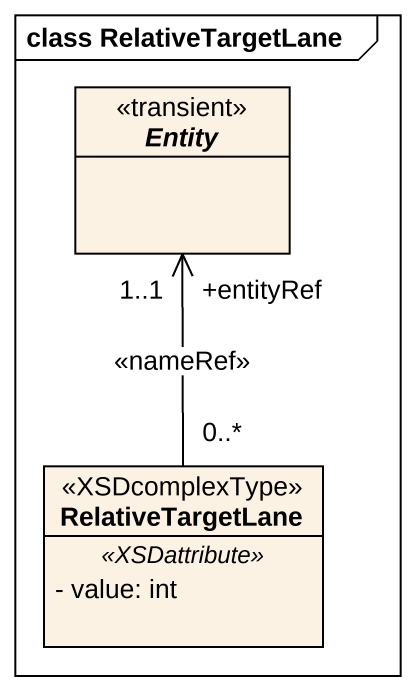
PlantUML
@startuml
mainframe class RelativeTargetLane
hide circle
hide empty members
skinparam classAttributeIconSize 0
interface "Entity" as Entity_ <<transient>>
class RelativeTargetLane <<XSDcomplexType>> {
  .. <<XSDattribute>> ..
  - value: int
}
RelativeTargetLane "0..*" -up-> "+entityRef\n1..1" Entity_ : <<nameRef>>
@enduml
